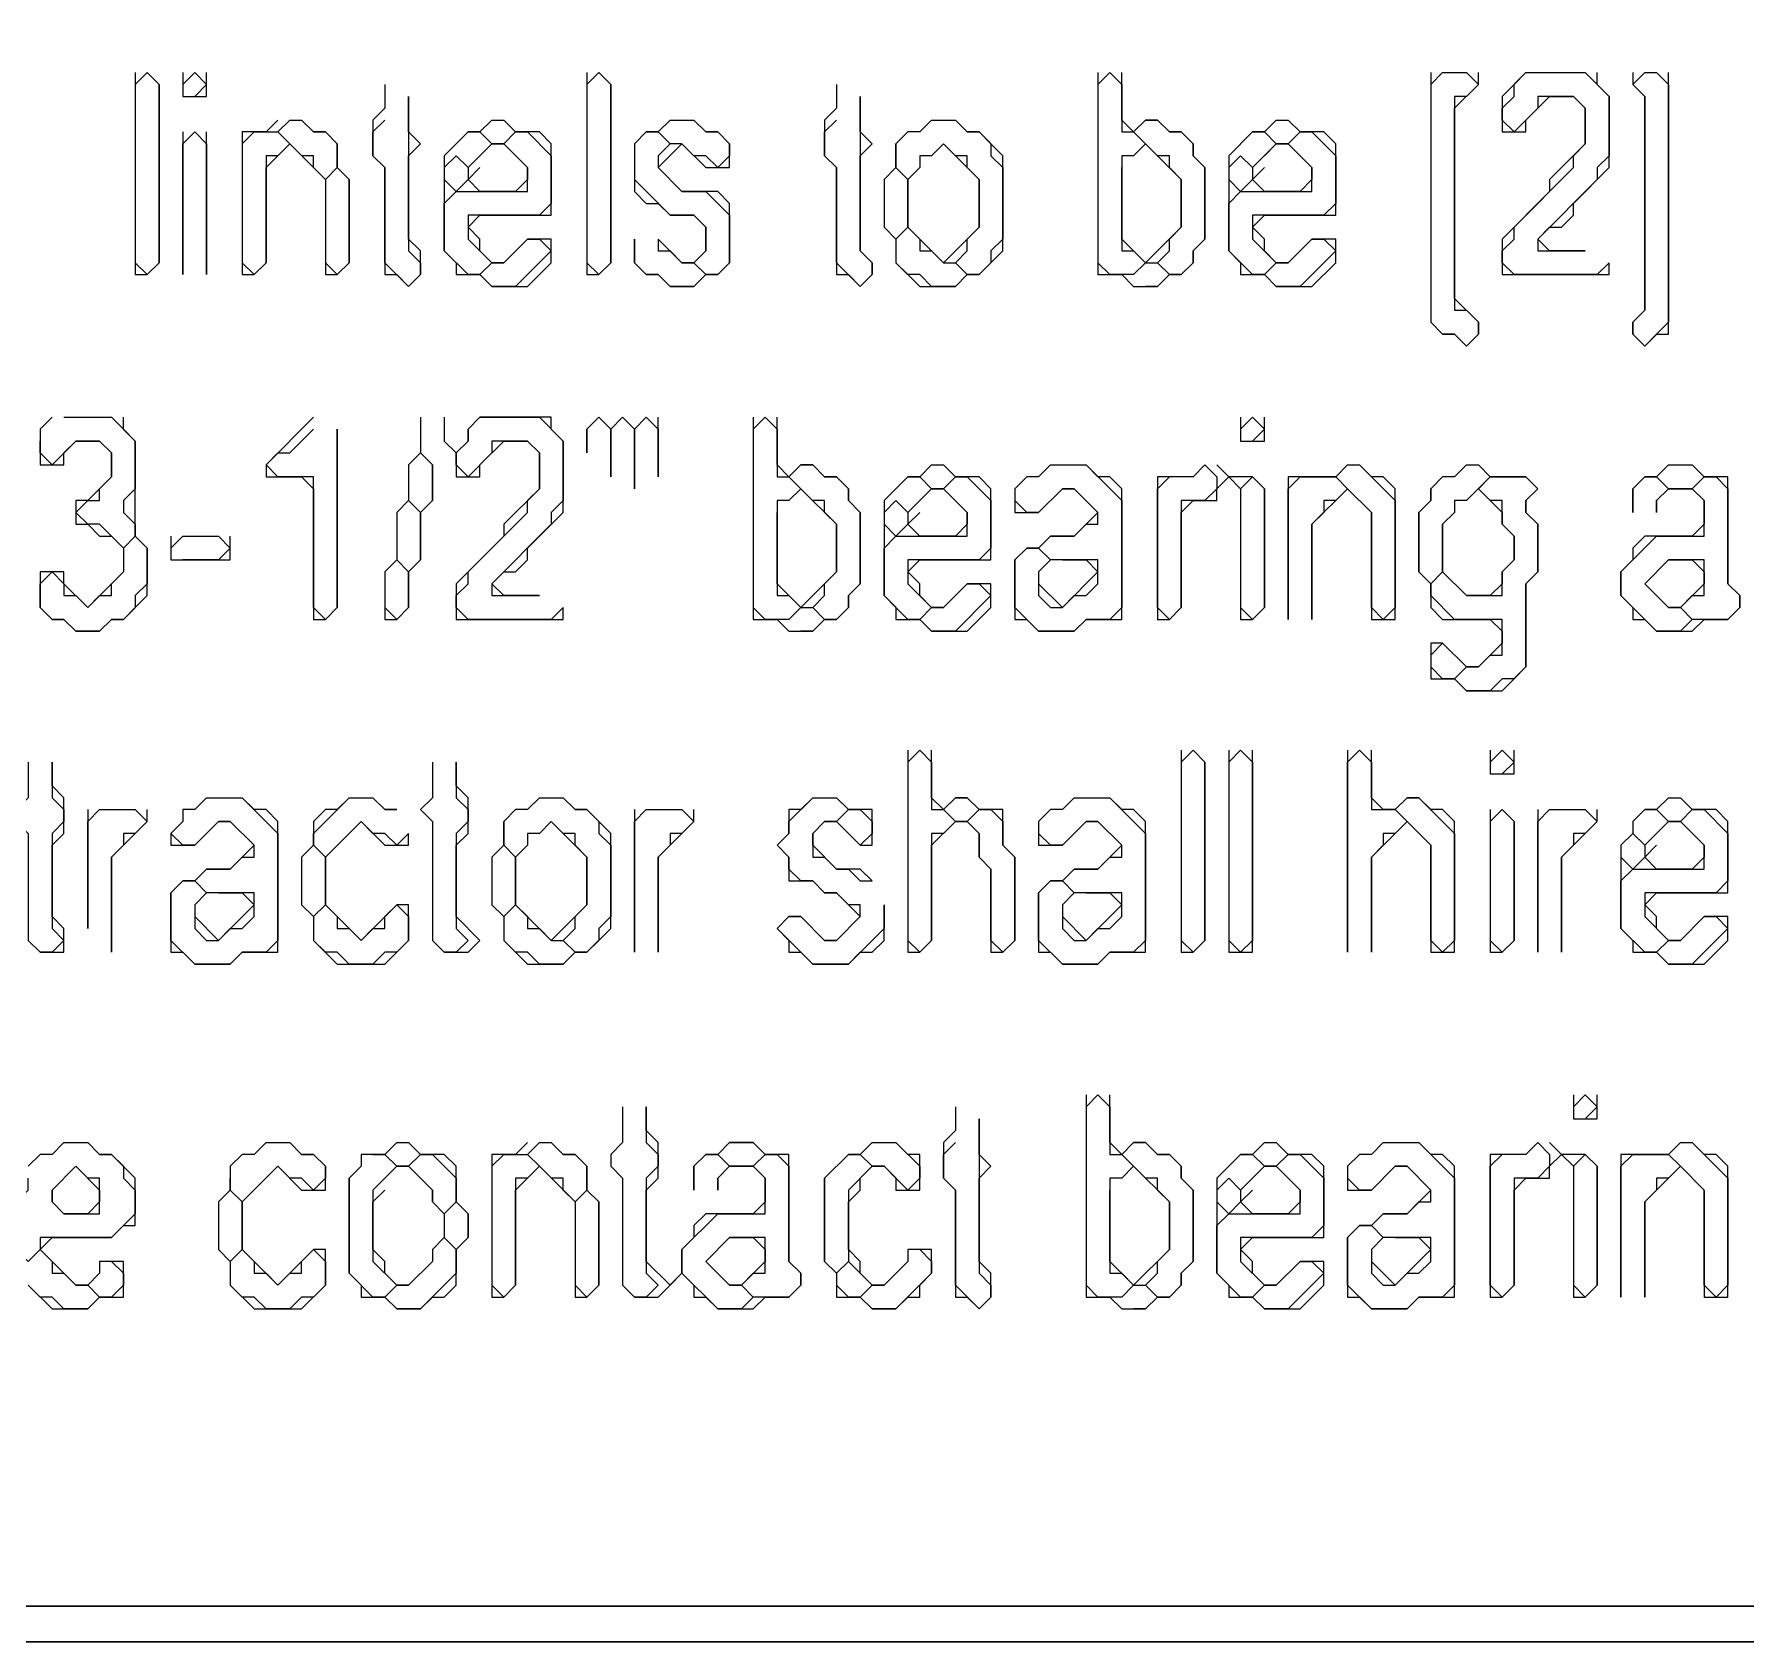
# Model space of a CAD drawing. Header units: metres. Extents: x 29 to 985, y 15 to 633.
# Drawn here: x 55.39 to 83.63, y 14.51 to 41.02 of the extents above; entities that cross this region are included whole.
import ezdxf

# ---------------------------------------------------------------- set-up
doc = ezdxf.new("R2010")
doc.units = ezdxf.units.M
for name, color, linetype in [('EXTERIOR_WALL_HIGHLIGHT', 2, 'CONTINUOUS'), ('INTERIOR_WALL_HIGHLIGHT', 4, 'CONTINUOUS'), ('ORIGINAL_DRAWING', 8, 'CONTINUOUS')]:
    doc.layers.add(name, color=color, linetype=linetype)

msp = doc.modelspace()

# ---------------------------------------------------------------- linework, layer by layer
at = {"layer": 'EXTERIOR_WALL_HIGHLIGHT'}
msp.add_lwpolyline([(29.216, 632.745), (29.02, 632.549), (29.02, 14.706), (29.216, 14.51), (985.294, 14.51), (985.49, 14.706), (985.49, 632.549), (985.294, 632.745)], close=True, dxfattribs=at)
at = {"layer": 'INTERIOR_WALL_HIGHLIGHT'}
for points in [[(29.412, 632.745), (985.098, 632.745), (985.49, 632.353), (985.49, 14.902), (985.098, 14.51), (29.412, 14.51), (29.02, 14.902), (29.02, 632.353)], [(29.608, 117.451), (29.608, 15.098), (240.588, 15.098), (240.784, 15.294), (240.784, 117.451)], [(29.608, 117.255), (29.804, 117.451), (240.588, 117.451), (240.784, 117.255), (240.784, 15.49), (240.392, 15.098), (29.804, 15.098), (29.608, 15.294)]]:
    msp.add_lwpolyline(points, close=True, dxfattribs=at)
at = {"layer": 'ORIGINAL_DRAWING'}
for points in [[(57.059, 40.196), (57.255, 40.392), (57.451, 40.196), (57.451, 37.255), (57.255, 37.059), (57.059, 37.255)], [(57.059, 40.392), (57.059, 37.059), (57.255, 37.059), (57.451, 37.255), (57.451, 40.196), (57.255, 40.392)], [(57.843, 40.196), (58.039, 40.392), (58.235, 40.196), (58.039, 40)], [(57.843, 40.392), (57.843, 40), (58.235, 40), (58.235, 40.392)], [(64.51, 40.196), (64.706, 40.392), (64.902, 40.196), (64.902, 37.255), (64.706, 37.059), (64.51, 37.255)], [(64.51, 40.392), (64.51, 37.059), (64.706, 37.059), (64.902, 37.255), (64.902, 40.196), (64.706, 40.392)], [(72.941, 40.196), (73.137, 40.392), (73.333, 40.196), (73.333, 39.412), (73.529, 39.412), (73.725, 39.216), (73.529, 39.02), (73.333, 39.02), (73.333, 37.451), (73.529, 37.451), (73.725, 37.255), (73.529, 37.059), (73.137, 37.059), (72.941, 37.255)], [(72.941, 40.392), (72.941, 37.059), (73.333, 37.059), (73.529, 36.863), (73.922, 36.863), (74.118, 37.059), (74.314, 37.059), (74.51, 37.255), (74.51, 37.451), (74.706, 37.647), (74.706, 38.824), (74.51, 39.02), (74.51, 39.216), (74.314, 39.412), (74.118, 39.412), (73.922, 39.608), (73.725, 39.608), (73.529, 39.412), (73.333, 39.608), (73.333, 40.392)], [(78.431, 40.196), (78.627, 40.392), (79.02, 40.392), (79.216, 40.196), (79.02, 40), (78.824, 40), (78.824, 36.471), (79.02, 36.471), (79.216, 36.275), (79.216, 36.078), (79.02, 35.882), (78.824, 36.078), (78.627, 36.078), (78.431, 36.275)], [(78.431, 40.392), (78.431, 36.275), (78.627, 36.078), (78.824, 36.078), (79.02, 35.882), (79.216, 36.078), (79.216, 36.275), (78.824, 36.667), (78.824, 39.804), (79.216, 40.196), (79.216, 40.392)], [(80, 40.392), (79.608, 40), (79.608, 39.412), (80, 39.412), (80, 39.608), (80.392, 40), (80.784, 40), (80.98, 39.804), (80.98, 39.216), (80.392, 38.627), (80.392, 38.431), (79.608, 37.647), (79.608, 37.059), (81.373, 37.059), (81.373, 37.255), (81.176, 37.059), (79.804, 37.059), (79.608, 37.255), (79.608, 37.451), (79.804, 37.647), (79.804, 37.843), (80.784, 38.824), (80.784, 39.02), (80.98, 39.216), (80.98, 39.804), (80.784, 40), (80.196, 40), (80.196, 39.804), (79.804, 39.412), (79.608, 39.608), (79.608, 39.804), (79.804, 40), (79.804, 40.196), (80, 40.392), (80.98, 40.392), (81.373, 40), (81.373, 39.02), (81.176, 38.824), (81.176, 38.627), (80.196, 37.647), (80.196, 37.451), (80.98, 37.451), (80.392, 37.451), (80.196, 37.647), (80.392, 37.843), (80.588, 37.843), (80.784, 38.039), (80.784, 38.235), (81.373, 38.824), (81.373, 40), (81.176, 40.196), (81.176, 40.392)], [(81.765, 40.196), (81.961, 40.392), (82.157, 40.392), (82.353, 40.196), (82.353, 36.275), (81.961, 35.882), (81.765, 36.078), (81.765, 36.275), (81.961, 36.471), (81.961, 40)], [(81.765, 40.392), (81.765, 40.196), (81.961, 40), (81.961, 36.471), (81.765, 36.275), (81.765, 36.078), (81.961, 35.882), (82.157, 36.078), (82.353, 36.078), (82.353, 40.392)], [(61.176, 40.196), (61.176, 39.804), (60.98, 39.608), (60.98, 39.02), (61.176, 38.824), (61.176, 37.059), (61.373, 37.059), (61.569, 36.863), (61.765, 37.059), (61.765, 37.451), (61.569, 37.647), (61.569, 39.02), (61.765, 39.216), (61.569, 39.412), (61.569, 40), (61.569, 37.451), (61.765, 37.255), (61.765, 37.059), (61.569, 36.863), (61.176, 37.255), (61.176, 38.824), (60.98, 39.02), (60.98, 39.412), (61.176, 39.608)], [(68.627, 40.196), (68.627, 39.804), (68.431, 39.608), (68.431, 39.02), (68.627, 38.824), (68.627, 37.059), (68.824, 37.059), (69.02, 36.863), (69.216, 37.059), (69.216, 37.255), (69.02, 37.451), (69.02, 39.02), (69.216, 39.216), (69.02, 39.412), (69.02, 40), (69.02, 37.451), (69.216, 37.255), (69.216, 37.059), (69.02, 36.863), (68.627, 37.255), (68.627, 38.824), (68.431, 39.02), (68.431, 39.412), (68.627, 39.608)], [(59.412, 39.608), (59.216, 39.412), (58.824, 39.412), (58.824, 37.059), (59.02, 37.059), (59.216, 37.255), (59.216, 38.824), (59.608, 39.216), (60.196, 38.627), (60.196, 37.059), (60.392, 37.059), (60.588, 37.255), (60.588, 38.627), (60.392, 38.824), (60.392, 39.216), (60.196, 39.412), (60, 39.412), (59.804, 39.608)], [(59.412, 39.412), (59.608, 39.608), (59.804, 39.608), (60, 39.412), (60.196, 39.412), (60.392, 39.216), (60.392, 38.824), (60.196, 38.627), (60, 38.824), (60, 39.02), (59.804, 39.02)], [(62.941, 39.608), (62.745, 39.412), (62.549, 39.412), (62.157, 39.02), (62.157, 37.451), (62.353, 37.255), (62.353, 37.059), (62.745, 37.059), (62.941, 36.863), (63.529, 36.863), (63.922, 37.255), (63.922, 37.647), (63.529, 37.647), (63.137, 37.255), (62.941, 37.255), (62.745, 37.451), (62.745, 37.647), (62.549, 37.843), (62.745, 38.039), (63.922, 38.039), (63.922, 39.216), (63.725, 39.412), (63.333, 39.412), (63.137, 39.608)], [(62.745, 39.412), (62.941, 39.608), (63.137, 39.608), (63.333, 39.412), (63.137, 39.216), (62.941, 39.216)], [(65.882, 39.608), (65.686, 39.412), (65.49, 39.412), (65.294, 39.216), (65.294, 38.431), (65.49, 38.235), (65.686, 38.235), (65.882, 38.039), (66.275, 38.039), (66.471, 37.843), (66.471, 37.451), (66.275, 37.255), (66.078, 37.255), (65.686, 37.647), (65.686, 37.451), (65.882, 37.451), (66.078, 37.255), (66.275, 37.255), (66.471, 37.059), (66.275, 36.863), (65.882, 36.863), (65.686, 37.059), (65.49, 37.059), (65.294, 37.255), (65.294, 37.647), (65.294, 37.255), (65.49, 37.059), (65.686, 37.059), (65.882, 36.863), (66.275, 36.863), (66.471, 37.059), (66.667, 37.059), (66.863, 37.255), (66.863, 38.235), (66.667, 38.431), (66.078, 38.431), (65.686, 38.824), (66.078, 39.216), (66.471, 38.824), (66.863, 38.824), (66.863, 39.216), (66.667, 39.412), (66.471, 39.412), (66.275, 39.608)], [(65.686, 39.412), (65.882, 39.608), (66.275, 39.608), (66.471, 39.412), (66.667, 39.412), (66.863, 39.216), (66.863, 39.02), (66.667, 38.824), (66.471, 39.02), (66.275, 39.02), (66.078, 39.216), (65.882, 39.216)], [(70.196, 39.608), (70, 39.412), (69.804, 39.412), (69.608, 39.216), (69.608, 38.824), (69.412, 38.627), (69.412, 37.843), (69.608, 37.647), (69.608, 37.255), (70, 36.863), (70.588, 36.863), (70.784, 37.059), (70.98, 37.059), (71.373, 37.451), (71.373, 39.02), (70.98, 39.412), (70.784, 39.412), (70.588, 39.608)], [(70, 39.412), (70.196, 39.608), (70.588, 39.608), (70.784, 39.412), (70.98, 39.412), (71.176, 39.216), (71.176, 39.02), (71.373, 38.824), (71.373, 37.647), (71.176, 37.451), (71.176, 37.255), (70.98, 37.059), (70.784, 37.059), (70.588, 37.255), (70.784, 37.451), (70.784, 37.647), (70.98, 37.843), (70.98, 38.627), (70.784, 38.824), (70.784, 39.02), (70.588, 39.02), (70.392, 39.216), (70.196, 39.02), (70, 39.02), (70, 38.824), (69.804, 38.627), (69.608, 38.824), (69.608, 39.216), (69.804, 39.412)], [(73.529, 39.412), (73.725, 39.608), (73.922, 39.608), (74.118, 39.412), (74.314, 39.412), (74.51, 39.216), (74.51, 39.02), (74.706, 38.824), (74.706, 37.647), (74.51, 37.451), (74.51, 37.255), (74.314, 37.059), (74.118, 37.059), (73.922, 37.255), (74.118, 37.451), (74.118, 37.647), (74.314, 37.843), (74.314, 38.627), (74.118, 38.824), (74.118, 39.02), (73.922, 39.02)], [(75.882, 39.608), (75.686, 39.412), (75.49, 39.412), (75.098, 39.02), (75.098, 37.451), (75.294, 37.255), (75.294, 37.059), (75.686, 37.059), (75.882, 36.863), (76.471, 36.863), (76.863, 37.255), (76.863, 37.647), (76.471, 37.647), (76.078, 37.255), (75.882, 37.255), (75.686, 37.451), (75.686, 37.647), (75.49, 37.843), (75.686, 38.039), (76.863, 38.039), (76.863, 39.216), (76.667, 39.412), (76.275, 39.412), (76.078, 39.608)], [(75.686, 39.412), (75.882, 39.608), (76.078, 39.608), (76.275, 39.412), (76.078, 39.216), (75.882, 39.216)], [(57.843, 39.412), (57.843, 37.059), (57.843, 39.216), (58.039, 39.412), (58.235, 39.216), (58.235, 37.059), (58.235, 39.412)], [(58.824, 39.216), (59.02, 39.412), (59.412, 39.412), (59.608, 39.216), (59.412, 39.02), (59.216, 39.02), (59.216, 37.255), (59.02, 37.059), (58.824, 37.255)], [(63.137, 39.216), (63.333, 39.412), (63.529, 39.412), (63.922, 39.02), (63.922, 38.235), (63.725, 38.039), (62.549, 38.039), (62.549, 37.647), (62.941, 37.255), (62.745, 37.059), (62.549, 37.059), (62.157, 37.451), (62.157, 38.235), (62.353, 38.431), (63.529, 38.431), (63.529, 38.824)], [(62.353, 39.216), (62.549, 39.412), (62.745, 39.412), (62.941, 39.216), (62.549, 38.824), (62.353, 39.02)], [(65.294, 39.216), (65.49, 39.412), (65.686, 39.412), (65.882, 39.216), (65.686, 39.02), (65.686, 38.824), (66.078, 38.431), (66.471, 38.431), (66.863, 38.039), (66.863, 37.255), (66.667, 37.059), (66.471, 37.059), (66.275, 37.255), (66.471, 37.451), (66.471, 37.843), (66.275, 38.039), (65.882, 38.039), (65.294, 38.627)], [(76.078, 39.216), (76.275, 39.412), (76.471, 39.412), (76.863, 39.02), (76.863, 38.235), (76.667, 38.039), (75.49, 38.039), (75.49, 37.647), (75.882, 37.255), (75.686, 37.059), (75.49, 37.059), (75.098, 37.451), (75.098, 38.235), (75.294, 38.431), (76.471, 38.431), (76.471, 38.824)], [(75.294, 39.216), (75.49, 39.412), (75.686, 39.412), (75.882, 39.216), (75.49, 38.824), (75.294, 39.02)], [(62.157, 38.824), (62.353, 39.02), (62.549, 38.824), (62.549, 38.627), (62.353, 38.431), (62.157, 38.627)], [(62.745, 39.02), (62.941, 39.216), (63.137, 39.216), (63.529, 38.824), (63.529, 38.627), (63.333, 38.431), (62.745, 38.431), (62.549, 38.627), (62.745, 38.824)], [(70.392, 39.216), (70.98, 38.627), (70.98, 37.843), (70.392, 37.255), (69.804, 37.843), (69.804, 38.627)], [(73.725, 39.216), (74.314, 38.627), (74.314, 37.843), (73.725, 37.255), (73.333, 37.647), (73.333, 38.824)], [(75.098, 38.824), (75.294, 39.02), (75.49, 38.824), (75.49, 38.627), (75.294, 38.431), (75.098, 38.627)], [(75.686, 39.02), (75.882, 39.216), (76.078, 39.216), (76.471, 38.824), (76.471, 38.627), (76.275, 38.431), (75.686, 38.431), (75.49, 38.627), (75.686, 38.824)], [(60.196, 38.627), (60.392, 38.824), (60.588, 38.627), (60.588, 37.255), (60.392, 37.059), (60.196, 37.255)], [(69.412, 38.627), (69.608, 38.824), (69.804, 38.627), (69.804, 37.843), (69.608, 37.647), (69.412, 37.843)], [(69.608, 37.647), (69.804, 37.843), (70, 37.647), (70, 37.451), (70.196, 37.451), (70.392, 37.255), (70.588, 37.255), (70.784, 37.059), (70.588, 36.863), (70.196, 36.863), (70, 37.059), (69.804, 37.059), (69.608, 37.255)], [(63.529, 37.647), (63.725, 37.647), (63.922, 37.451), (63.333, 36.863), (62.941, 36.863), (62.745, 37.059), (62.941, 37.255), (63.137, 37.255)], [(76.471, 37.647), (76.667, 37.647), (76.863, 37.451), (76.275, 36.863), (75.882, 36.863), (75.686, 37.059), (75.882, 37.255), (76.078, 37.255)], [(73.529, 37.059), (73.725, 37.255), (73.922, 37.255), (74.118, 37.059), (73.922, 36.863), (73.725, 36.863)], [(55.882, 34.706), (56.667, 34.706), (57.059, 34.314), (57.059, 33.529), (56.863, 33.333), (56.863, 33.137), (57.059, 32.941), (57.059, 32.745), (56.863, 32.549), (56.471, 32.941), (56.275, 32.941), (56.078, 33.137), (56.275, 33.333), (56.471, 33.333), (56.471, 33.529), (56.667, 33.725), (56.667, 34.118), (56.471, 34.314), (56.078, 34.314), (55.686, 33.922), (55.49, 34.118), (55.49, 34.314)], [(55.686, 34.706), (55.49, 34.51), (55.49, 33.922), (55.882, 33.922), (55.882, 34.118), (56.078, 34.314), (56.471, 34.314), (56.667, 34.118), (56.667, 33.725), (56.275, 33.333), (56.078, 33.333), (56.078, 32.941), (56.275, 32.941), (56.471, 32.745), (56.667, 32.745), (56.863, 32.549), (56.863, 32.157), (56.275, 31.569), (55.882, 31.961), (55.882, 32.157), (55.49, 32.157), (55.49, 31.569), (55.686, 31.373), (55.882, 31.373), (56.078, 31.176), (56.471, 31.176), (56.667, 31.373), (56.863, 31.373), (57.255, 31.765), (57.255, 32.549), (57.059, 32.745), (57.059, 34.314), (56.863, 34.51), (56.863, 34.706)], [(60, 34.706), (59.216, 33.922), (59.216, 33.725), (59.804, 33.725), (60, 33.529), (60, 31.373), (60.196, 31.373), (60.392, 31.569), (60.392, 34.51), (60.392, 31.569), (60.196, 31.373), (60, 31.569), (60, 33.725), (59.412, 33.725), (59.216, 33.922), (59.412, 34.118), (59.608, 34.118), (60, 34.51)], [(61.765, 34.706), (61.765, 34.118), (61.569, 33.922), (61.569, 33.333), (61.373, 33.137), (61.373, 32.353), (61.176, 32.157), (61.176, 31.373), (61.373, 31.373), (61.569, 31.569), (61.569, 32.157), (61.765, 32.353), (61.765, 33.137), (61.961, 33.333), (61.961, 33.922), (61.765, 34.118)], [(62.157, 34.706), (62.157, 34.314), (62.353, 34.118), (62.353, 33.725), (62.745, 33.725), (62.745, 33.922), (63.137, 34.314), (63.529, 34.314), (63.725, 34.118), (63.725, 33.529), (63.137, 32.941), (63.137, 32.745), (62.353, 31.961), (62.353, 31.373), (64.118, 31.373), (64.118, 31.569), (63.922, 31.373), (62.549, 31.373), (62.353, 31.569), (62.353, 31.765), (62.549, 31.961), (62.549, 32.157), (63.529, 33.137), (63.529, 33.333), (63.725, 33.529), (63.725, 34.118), (63.529, 34.314), (62.941, 34.314), (62.941, 34.118), (62.549, 33.725), (62.353, 33.922), (62.353, 34.118), (62.549, 34.314), (62.549, 34.51), (62.745, 34.706), (63.725, 34.706), (64.118, 34.314), (64.118, 33.333), (63.922, 33.137), (63.922, 32.941), (62.941, 31.961), (62.941, 31.765), (63.725, 31.765), (63.137, 31.765), (62.941, 31.961), (63.137, 32.157), (63.333, 32.157), (63.529, 32.353), (63.529, 32.549), (64.118, 33.137), (64.118, 34.314), (63.922, 34.51), (63.922, 34.706), (62.745, 34.706), (62.549, 34.51), (62.549, 34.314), (62.353, 34.118), (62.157, 34.314)], [(64.706, 34.706), (64.51, 34.51), (64.51, 34.118), (64.51, 34.51), (64.706, 34.706), (64.902, 34.51), (64.902, 33.725), (64.902, 34.51), (65.098, 34.706), (65.294, 34.51), (65.294, 33.529), (65.294, 34.51), (65.49, 34.706), (65.686, 34.51), (65.686, 33.725), (65.686, 34.706)], [(67.255, 34.51), (67.451, 34.706), (67.647, 34.51), (67.647, 33.725), (67.843, 33.725), (68.039, 33.529), (67.843, 33.333), (67.647, 33.333), (67.647, 31.765), (67.843, 31.765), (68.039, 31.569), (67.843, 31.373), (67.451, 31.373), (67.255, 31.569)], [(67.255, 34.706), (67.255, 31.373), (67.647, 31.373), (67.843, 31.176), (68.235, 31.176), (68.431, 31.373), (68.627, 31.373), (68.824, 31.569), (68.824, 31.765), (69.02, 31.961), (69.02, 33.137), (68.824, 33.333), (68.824, 33.529), (68.627, 33.725), (68.431, 33.725), (68.235, 33.922), (68.039, 33.922), (67.843, 33.725), (67.647, 33.922), (67.647, 34.706)], [(75.294, 34.51), (75.49, 34.706), (75.686, 34.51), (75.49, 34.314)], [(75.294, 34.706), (75.294, 34.314), (75.686, 34.314), (75.686, 34.706)], [(61.569, 33.922), (61.765, 34.118), (61.961, 33.922), (61.961, 33.333), (61.765, 33.137), (61.569, 33.333)], [(67.843, 33.725), (68.039, 33.922), (68.235, 33.922), (68.431, 33.725), (68.627, 33.725), (68.824, 33.529), (68.824, 33.333), (69.02, 33.137), (69.02, 31.961), (68.824, 31.765), (68.824, 31.569), (68.627, 31.373), (68.431, 31.373), (68.235, 31.569), (68.431, 31.765), (68.431, 31.961), (68.627, 32.157), (68.627, 32.941), (68.431, 33.137), (68.431, 33.333), (68.235, 33.333)], [(70.196, 33.922), (70, 33.725), (69.804, 33.725), (69.412, 33.333), (69.412, 31.765), (69.608, 31.569), (69.608, 31.373), (70, 31.373), (70.196, 31.176), (70.784, 31.176), (71.176, 31.569), (71.176, 31.961), (70.784, 31.961), (70.392, 31.569), (70.196, 31.569), (70, 31.765), (70, 31.961), (69.804, 32.157), (70, 32.353), (71.176, 32.353), (71.176, 33.529), (70.98, 33.725), (70.588, 33.725), (70.392, 33.922)], [(70, 33.725), (70.196, 33.922), (70.392, 33.922), (70.588, 33.725), (70.392, 33.529), (70.196, 33.529)], [(72.157, 33.922), (72.745, 33.922), (73.333, 33.333), (73.333, 31.569), (73.137, 31.373), (72.745, 31.373), (72.549, 31.176), (71.961, 31.176), (71.569, 31.569), (71.569, 32.353), (71.765, 32.549), (71.961, 32.549), (72.157, 32.353), (71.961, 32.157), (71.961, 31.765), (72.157, 31.569), (72.353, 31.569), (72.549, 31.765), (72.745, 31.765), (72.941, 31.961), (72.941, 32.353), (72.157, 32.353), (71.961, 32.549), (72.157, 32.745), (72.549, 32.745), (72.745, 32.941), (72.941, 32.941), (72.941, 33.137), (72.549, 33.529), (72.353, 33.529), (71.961, 33.137), (71.765, 33.137), (71.569, 33.333)], [(72.157, 33.922), (71.961, 33.725), (71.765, 33.725), (71.569, 33.529), (71.569, 33.137), (71.961, 33.137), (72.353, 33.529), (72.549, 33.529), (72.941, 33.137), (72.549, 32.745), (72.157, 32.745), (71.961, 32.549), (71.765, 32.549), (71.569, 32.353), (71.569, 31.373), (71.765, 31.373), (71.961, 31.176), (72.549, 31.176), (72.745, 31.373), (73.333, 31.373), (73.333, 33.529), (73.137, 33.725), (72.941, 33.725), (72.745, 33.922)], [(74.51, 33.725), (74.706, 33.922), (74.902, 33.725), (74.902, 33.529), (74.706, 33.333), (74.314, 33.333), (74.314, 31.569), (74.118, 31.373), (73.922, 31.569), (73.922, 33.529), (74.118, 33.725)], [(74.706, 33.922), (74.51, 33.725), (73.922, 33.725), (73.922, 31.373), (74.118, 31.373), (74.314, 31.569), (74.314, 33.137), (74.51, 33.333), (74.902, 33.333), (74.902, 33.529), (75.098, 33.725), (75.294, 33.529), (75.294, 31.373), (75.49, 31.373), (75.686, 31.569), (75.686, 33.529), (75.49, 33.725), (75.098, 33.725), (74.902, 33.922)], [(77.059, 33.922), (76.863, 33.725), (76.078, 33.725), (76.078, 31.373), (76.078, 33.529), (76.275, 33.725), (76.863, 33.725), (77.059, 33.529), (76.863, 33.333), (76.667, 33.333), (76.667, 33.137), (76.471, 32.941), (76.471, 31.373), (76.471, 32.941), (77.059, 33.529), (77.451, 33.137), (77.451, 31.373), (77.843, 31.373), (77.843, 33.529), (77.647, 33.725), (77.451, 33.725), (77.255, 33.922)], [(76.863, 33.725), (77.059, 33.922), (77.255, 33.922), (77.843, 33.333), (77.843, 31.569), (77.647, 31.373), (77.451, 31.569), (77.451, 33.137)], [(78.824, 33.725), (79.02, 33.922), (79.216, 33.922), (79.412, 33.725), (79.02, 33.333), (78.824, 33.333), (78.824, 33.137), (78.627, 32.941), (78.627, 32.157), (78.431, 31.961), (78.235, 32.157), (78.235, 33.137), (78.431, 33.333), (78.431, 33.529), (78.627, 33.725)], [(79.02, 33.922), (78.824, 33.725), (78.627, 33.725), (78.431, 33.529), (78.431, 33.333), (78.235, 33.137), (78.235, 32.157), (78.431, 31.961), (78.431, 31.569), (78.627, 31.373), (79.412, 31.373), (79.608, 31.176), (79.608, 30.98), (79.216, 30.588), (79.02, 30.588), (78.627, 30.98), (78.431, 30.98), (78.431, 30.392), (78.824, 30.392), (79.02, 30.196), (79.608, 30.196), (80, 30.588), (80, 31.961), (80.196, 32.157), (80.196, 32.941), (80, 33.137), (80, 33.333), (80.196, 33.529), (80, 33.725), (79.412, 33.725), (79.216, 33.922)], [(82.353, 33.922), (82.157, 33.725), (81.961, 33.725), (81.765, 33.529), (81.765, 33.137), (81.765, 33.529), (81.961, 33.725), (82.157, 33.725), (82.353, 33.529), (82.157, 33.333), (82.157, 33.137), (82.157, 33.333), (82.353, 33.529), (82.745, 33.529), (82.941, 33.333), (82.941, 32.941), (82.745, 32.745), (81.961, 32.745), (81.765, 32.549), (81.765, 32.353), (81.569, 32.157), (81.569, 31.765), (81.765, 31.569), (81.765, 31.373), (81.961, 31.373), (82.157, 31.176), (82.745, 31.176), (82.941, 31.373), (83.333, 31.373), (83.529, 31.569), (83.529, 31.765), (83.333, 31.961), (83.333, 33.725), (82.941, 33.725), (82.745, 33.922)], [(82.157, 33.725), (82.353, 33.922), (82.745, 33.922), (82.941, 33.725), (82.745, 33.529), (82.353, 33.529)], [(70.392, 33.529), (70.588, 33.725), (70.784, 33.725), (71.176, 33.333), (71.176, 32.549), (70.98, 32.353), (69.804, 32.353), (69.804, 31.961), (70.196, 31.569), (70, 31.373), (69.804, 31.373), (69.412, 31.765), (69.412, 32.549), (69.608, 32.745), (70.784, 32.745), (70.784, 33.137)], [(69.608, 33.529), (69.804, 33.725), (70, 33.725), (70.196, 33.529), (69.804, 33.137), (69.608, 33.333)], [(75.294, 33.529), (75.49, 33.725), (75.686, 33.529), (75.686, 31.569), (75.49, 31.373), (75.294, 31.569)], [(79.216, 33.529), (79.412, 33.725), (80, 33.725), (80.196, 33.529), (80, 33.333), (80, 33.137), (80.196, 32.941), (80.196, 32.157), (80, 31.961), (80, 30.588), (79.804, 30.392), (79.608, 30.392), (79.412, 30.196), (79.02, 30.196), (78.824, 30.392), (79.02, 30.588), (79.216, 30.588), (79.412, 30.784), (79.608, 30.784), (79.608, 31.373), (78.824, 31.373), (78.431, 31.765), (78.431, 31.961), (78.627, 32.157), (79.02, 31.765), (79.608, 31.765), (79.608, 32.157), (79.804, 32.353), (79.804, 32.745), (79.608, 32.941), (79.608, 33.333), (79.412, 33.333)], [(82.745, 33.529), (82.941, 33.725), (83.137, 33.725), (83.333, 33.529), (83.333, 31.961), (83.529, 31.765), (83.529, 31.569), (83.333, 31.373), (82.745, 31.373), (82.549, 31.569), (82.745, 31.765), (82.941, 31.765), (82.941, 32.353), (82.353, 32.353), (81.961, 31.961), (82.353, 31.569), (82.549, 31.569), (82.745, 31.373), (82.549, 31.176), (82.157, 31.176), (81.569, 31.765), (81.569, 32.157), (82.157, 32.745), (82.941, 32.745), (82.941, 33.333)], [(61.373, 33.137), (61.569, 33.333), (61.765, 33.137), (61.765, 32.353), (61.569, 32.157), (61.373, 32.353)], [(68.039, 33.529), (68.627, 32.941), (68.627, 32.157), (68.039, 31.569), (67.647, 31.961), (67.647, 33.137)], [(69.412, 33.137), (69.608, 33.333), (69.804, 33.137), (69.804, 32.941), (69.608, 32.745), (69.412, 32.941)], [(70, 33.333), (70.196, 33.529), (70.392, 33.529), (70.784, 33.137), (70.784, 32.941), (70.588, 32.745), (70, 32.745), (69.804, 32.941), (70, 33.137)], [(79.216, 33.529), (79.608, 33.137), (79.608, 32.941), (79.804, 32.745), (79.804, 32.353), (79.608, 32.157), (79.608, 31.961), (79.412, 31.765), (79.02, 31.765), (78.627, 32.157), (78.627, 32.941)], [(56.863, 32.549), (57.059, 32.745), (57.255, 32.549), (57.255, 31.961), (57.059, 31.765), (57.059, 31.569), (56.863, 31.373), (56.667, 31.373), (56.471, 31.176), (56.078, 31.176), (55.882, 31.373), (55.686, 31.373), (55.49, 31.569), (55.49, 31.961), (55.686, 32.157), (55.882, 31.961), (55.882, 31.765), (56.078, 31.765), (56.275, 31.569), (56.471, 31.765), (56.667, 31.765), (56.667, 31.961), (56.863, 32.157)], [(57.647, 32.549), (57.843, 32.745), (58.431, 32.745), (58.627, 32.549), (58.431, 32.353), (57.843, 32.353)], [(57.647, 32.745), (57.647, 32.353), (58.627, 32.353), (58.627, 32.745)], [(61.176, 32.157), (61.373, 32.353), (61.569, 32.157), (61.569, 31.569), (61.373, 31.373), (61.176, 31.569)], [(72.353, 32.353), (72.745, 32.353), (72.941, 32.157), (72.353, 31.569), (71.961, 31.961)], [(82.353, 32.353), (82.745, 32.353), (82.941, 32.157), (82.941, 31.961), (82.549, 31.569), (82.353, 31.569), (81.961, 31.961)], [(70.784, 31.961), (70.98, 31.961), (71.176, 31.765), (70.588, 31.176), (70.196, 31.176), (70, 31.373), (70.196, 31.569), (70.392, 31.569)], [(67.843, 31.373), (68.039, 31.569), (68.235, 31.569), (68.431, 31.373), (68.235, 31.176), (68.039, 31.176)], [(78.431, 30.784), (78.627, 30.98), (79.02, 30.588), (78.824, 30.392), (78.627, 30.392), (78.431, 30.588)], [(69.804, 29.02), (70, 29.216), (70.196, 29.02), (70.196, 28.235), (70.392, 28.235), (70.588, 28.039), (70.392, 27.843), (70.196, 27.843), (70.196, 26.078), (70, 25.882), (69.804, 26.078)], [(69.804, 29.216), (69.804, 25.882), (70, 25.882), (70.196, 26.078), (70.196, 27.647), (70.588, 28.039), (70.784, 28.039), (70.98, 27.843), (70.98, 27.451), (71.176, 27.255), (71.176, 25.882), (71.373, 25.882), (71.569, 26.078), (71.569, 27.451), (71.373, 27.647), (71.373, 28.235), (70.98, 28.235), (70.784, 28.431), (70.588, 28.431), (70.392, 28.235), (70.196, 28.431), (70.196, 29.216)], [(74.314, 29.02), (74.51, 29.216), (74.706, 29.02), (74.706, 26.078), (74.51, 25.882), (74.314, 26.078)], [(74.314, 29.216), (74.314, 25.882), (74.51, 25.882), (74.706, 26.078), (74.706, 29.02), (74.51, 29.216)], [(75.098, 29.02), (75.294, 29.216), (75.49, 29.02), (75.49, 26.078), (75.294, 25.882), (75.098, 26.078)], [(75.098, 29.216), (75.098, 25.882), (75.49, 25.882), (75.49, 29.216)], [(77.059, 29.216), (77.059, 25.882), (77.059, 29.02), (77.255, 29.216), (77.451, 29.02), (77.451, 28.235), (77.843, 28.235), (78.039, 28.039), (77.843, 27.843), (77.647, 27.843), (77.647, 27.647), (77.451, 27.451), (77.451, 25.882), (77.451, 27.451), (78.039, 28.039), (78.431, 27.647), (78.431, 25.882), (78.824, 25.882), (78.824, 28.039), (78.627, 28.235), (78.431, 28.235), (78.235, 28.431), (78.039, 28.431), (77.843, 28.235), (77.647, 28.235), (77.451, 28.431), (77.451, 29.216)], [(79.412, 29.02), (79.608, 29.216), (79.804, 29.02), (79.608, 28.824)], [(79.412, 29.216), (79.412, 28.824), (79.804, 28.824), (79.804, 29.216)], [(55.294, 29.02), (55.294, 28.431), (55.098, 28.235), (55.098, 28.039), (55.294, 27.843), (55.294, 26.078), (55.49, 25.882), (55.882, 25.882), (55.882, 26.275), (55.686, 26.471), (55.686, 27.647), (55.882, 27.843), (55.882, 28.431), (55.686, 28.627), (55.686, 29.02), (55.686, 28.431), (55.882, 28.235), (55.882, 28.039), (55.686, 27.843), (55.686, 26.275), (55.882, 26.078), (55.686, 25.882), (55.49, 25.882), (55.294, 26.078)], [(61.961, 29.02), (61.961, 28.431), (61.765, 28.235), (61.961, 28.039), (61.961, 26.078), (62.157, 25.882), (62.549, 25.882), (62.745, 26.078), (62.353, 26.471), (62.353, 27.647), (62.549, 27.843), (62.549, 28.431), (62.353, 28.627), (62.353, 29.02), (62.353, 28.431), (62.549, 28.235), (62.549, 28.039), (62.353, 27.843), (62.353, 26.275), (62.549, 26.078), (62.353, 25.882), (62.157, 25.882), (61.961, 26.078)], [(56.275, 28.235), (56.275, 26.275), (56.275, 28.039), (56.471, 28.235), (57.059, 28.235), (57.255, 28.039), (57.059, 27.843), (56.863, 27.843), (56.863, 27.647), (56.667, 27.451), (56.667, 25.882), (56.667, 27.451), (57.255, 28.039), (57.255, 28.235)], [(58.235, 28.431), (58.824, 28.431), (59.412, 27.843), (59.412, 26.078), (59.216, 25.882), (58.824, 25.882), (58.627, 25.686), (58.039, 25.686), (57.647, 26.078), (57.647, 26.863), (57.843, 27.059), (58.039, 27.059), (58.235, 26.863), (58.039, 26.667), (58.039, 26.275), (58.235, 26.078), (58.431, 26.078), (58.627, 26.275), (58.824, 26.275), (59.02, 26.471), (59.02, 26.863), (58.235, 26.863), (58.039, 27.059), (58.235, 27.255), (58.627, 27.255), (58.824, 27.451), (59.02, 27.451), (59.02, 27.647), (58.627, 28.039), (58.431, 28.039), (58.039, 27.647), (57.843, 27.647), (57.647, 27.843)], [(58.235, 28.431), (58.039, 28.235), (57.843, 28.235), (57.843, 28.039), (57.647, 27.843), (57.647, 27.647), (58.039, 27.647), (58.431, 28.039), (58.627, 28.039), (59.02, 27.647), (58.627, 27.255), (58.235, 27.255), (58.039, 27.059), (57.843, 27.059), (57.647, 26.863), (57.647, 25.882), (57.843, 25.882), (58.039, 25.686), (58.627, 25.686), (58.824, 25.882), (59.412, 25.882), (59.412, 28.039), (59.216, 28.235), (59.02, 28.235), (58.824, 28.431)], [(60.588, 28.431), (60.392, 28.235), (60.196, 28.235), (60, 28.039), (60, 27.647), (59.804, 27.451), (59.804, 26.667), (60, 26.471), (60, 26.078), (60.392, 25.686), (61.176, 25.686), (61.569, 26.078), (61.569, 26.667), (61.373, 26.667), (60.784, 26.078), (60.196, 26.667), (60.196, 27.451), (60.784, 28.039), (61.176, 27.647), (61.569, 27.647), (61.569, 27.843), (61.373, 27.647), (61.176, 27.843), (60.98, 27.843), (60.784, 28.039), (60.196, 27.451), (60, 27.647), (60, 27.843), (60.588, 28.431), (60.98, 28.431), (61.176, 28.235), (61.373, 28.235), (61.176, 28.235), (60.98, 28.431)], [(63.725, 28.431), (63.529, 28.235), (63.333, 28.235), (63.137, 28.039), (63.137, 27.647), (62.941, 27.451), (62.941, 26.667), (63.137, 26.471), (63.137, 26.078), (63.529, 25.686), (64.118, 25.686), (64.314, 25.882), (64.51, 25.882), (64.902, 26.275), (64.902, 27.843), (64.51, 28.235), (64.314, 28.235), (64.118, 28.431)], [(63.529, 28.235), (63.725, 28.431), (64.118, 28.431), (64.314, 28.235), (64.51, 28.235), (64.706, 28.039), (64.706, 27.843), (64.902, 27.647), (64.902, 26.471), (64.706, 26.275), (64.706, 26.078), (64.51, 25.882), (64.314, 25.882), (64.118, 26.078), (64.314, 26.275), (64.314, 26.471), (64.51, 26.667), (64.51, 27.451), (64.314, 27.647), (64.314, 27.843), (64.118, 27.843), (63.922, 28.039), (63.725, 27.843), (63.529, 27.843), (63.529, 27.647), (63.333, 27.451), (63.137, 27.647), (63.137, 28.039), (63.333, 28.235)], [(65.294, 28.235), (65.294, 25.882), (65.294, 28.039), (65.49, 28.235), (66.078, 28.235), (66.275, 28.039), (66.078, 27.843), (65.882, 27.843), (65.882, 27.647), (65.686, 27.451), (65.686, 25.882), (65.686, 27.451), (66.275, 28.039), (66.275, 28.235)], [(68.235, 28.431), (68.039, 28.235), (67.843, 28.235), (67.843, 27.843), (67.647, 27.647), (67.843, 27.451), (67.843, 27.059), (68.235, 27.059), (68.431, 26.863), (68.627, 26.863), (69.02, 26.471), (68.627, 26.078), (68.431, 26.078), (68.039, 26.471), (67.843, 26.471), (67.647, 26.275), (67.843, 26.078), (67.843, 25.882), (68.039, 25.882), (68.235, 25.686), (68.824, 25.686), (69.02, 25.882), (69.216, 25.882), (69.412, 26.078), (69.412, 26.667), (69.412, 26.275), (68.824, 25.686), (68.235, 25.686), (67.647, 26.275), (67.843, 26.471), (68.039, 26.471), (68.431, 26.078), (68.627, 26.078), (69.02, 26.471), (69.02, 26.667), (68.824, 26.667), (68.627, 26.863), (68.431, 26.863), (68.235, 27.059), (68.039, 27.059), (67.843, 27.255), (67.843, 27.451), (67.647, 27.647), (67.843, 27.843), (67.843, 28.039), (68.235, 28.431), (68.627, 28.431), (68.824, 28.235), (68.627, 28.039), (68.431, 28.039), (68.235, 27.843), (68.235, 27.451), (68.431, 27.451), (68.627, 27.255), (68.824, 27.255), (69.02, 27.059), (69.216, 27.059), (69.02, 27.255), (68.627, 27.255), (68.235, 27.647), (68.235, 27.843), (68.431, 28.039), (68.627, 28.039), (69.02, 27.647), (69.216, 27.647), (69.216, 28.235), (68.824, 28.235), (68.627, 28.431)], [(68.627, 28.039), (68.824, 28.235), (69.02, 28.235), (69.216, 28.039), (69.216, 27.843), (69.02, 27.647)], [(70.392, 28.235), (70.588, 28.431), (70.784, 28.431), (70.98, 28.235), (70.784, 28.039), (70.588, 28.039)], [(70.784, 28.039), (70.98, 28.235), (71.176, 28.235), (71.373, 28.039), (71.373, 27.647), (71.569, 27.451), (71.569, 26.078), (71.373, 25.882), (71.176, 26.078), (71.176, 27.255), (70.98, 27.451), (70.98, 27.843)], [(72.549, 28.431), (73.137, 28.431), (73.725, 27.843), (73.725, 26.078), (73.529, 25.882), (73.137, 25.882), (72.941, 25.686), (72.353, 25.686), (71.961, 26.078), (71.961, 26.863), (72.157, 27.059), (72.353, 27.059), (72.549, 26.863), (72.353, 26.667), (72.353, 26.275), (72.549, 26.078), (72.745, 26.078), (72.941, 26.275), (73.137, 26.275), (73.333, 26.471), (73.333, 26.863), (72.549, 26.863), (72.353, 27.059), (72.549, 27.255), (72.941, 27.255), (73.137, 27.451), (73.333, 27.451), (73.333, 27.647), (72.941, 28.039), (72.745, 28.039), (72.353, 27.647), (72.157, 27.647), (71.961, 27.843)], [(72.549, 28.431), (72.353, 28.235), (72.157, 28.235), (71.961, 28.039), (71.961, 27.647), (72.353, 27.647), (72.745, 28.039), (72.941, 28.039), (73.333, 27.647), (72.941, 27.255), (72.549, 27.255), (72.353, 27.059), (72.157, 27.059), (71.961, 26.863), (71.961, 25.882), (72.157, 25.882), (72.353, 25.686), (72.941, 25.686), (73.137, 25.882), (73.725, 25.882), (73.725, 28.039), (73.529, 28.235), (73.333, 28.235), (73.137, 28.431)], [(77.843, 28.235), (78.039, 28.431), (78.235, 28.431), (78.824, 27.843), (78.824, 26.078), (78.627, 25.882), (78.431, 26.078), (78.431, 27.647)], [(79.412, 28.039), (79.608, 28.235), (79.804, 28.039), (79.804, 26.078), (79.608, 25.882), (79.412, 26.078)], [(79.412, 28.235), (79.412, 25.882), (79.608, 25.882), (79.804, 26.078), (79.804, 28.039), (79.608, 28.235)], [(80.196, 28.235), (80.196, 25.882), (80.196, 28.039), (80.392, 28.235), (80.98, 28.235), (81.176, 28.039), (80.98, 27.843), (80.784, 27.843), (80.784, 27.647), (80.588, 27.451), (80.588, 25.882), (80.588, 27.451), (81.176, 28.039), (81.176, 28.235)], [(82.353, 28.431), (82.157, 28.235), (81.961, 28.235), (81.765, 28.039), (81.765, 27.843), (81.569, 27.647), (81.569, 26.275), (81.765, 26.078), (81.765, 25.882), (82.157, 25.882), (82.353, 25.686), (82.941, 25.686), (83.333, 26.078), (83.333, 26.471), (82.941, 26.471), (82.549, 26.078), (82.353, 26.078), (82.157, 26.275), (82.157, 26.471), (81.961, 26.667), (82.157, 26.863), (83.333, 26.863), (83.333, 28.039), (83.137, 28.235), (82.745, 28.235), (82.549, 28.431)], [(82.549, 28.039), (82.745, 28.235), (82.941, 28.235), (83.333, 27.843), (83.333, 27.059), (83.137, 26.863), (81.961, 26.863), (81.961, 26.471), (82.353, 26.078), (82.157, 25.882), (81.961, 25.882), (81.569, 26.275), (81.569, 27.059), (81.765, 27.255), (82.941, 27.255), (82.941, 27.647)], [(81.765, 28.039), (81.961, 28.235), (82.157, 28.235), (82.353, 28.039), (81.961, 27.647), (81.765, 27.843)], [(82.157, 28.235), (82.353, 28.431), (82.549, 28.431), (82.745, 28.235), (82.549, 28.039), (82.353, 28.039)], [(63.922, 28.039), (64.51, 27.451), (64.51, 26.667), (63.922, 26.078), (63.333, 26.667), (63.333, 27.451)], [(82.157, 27.843), (82.353, 28.039), (82.549, 28.039), (82.941, 27.647), (82.941, 27.451), (82.745, 27.255), (82.157, 27.255), (81.961, 27.451), (82.157, 27.647)], [(81.569, 27.647), (81.765, 27.843), (81.961, 27.647), (81.961, 27.451), (81.765, 27.255), (81.569, 27.451)], [(59.804, 27.451), (60, 27.647), (60.196, 27.451), (60.196, 26.667), (60, 26.471), (59.804, 26.667)], [(62.941, 27.451), (63.137, 27.647), (63.333, 27.451), (63.333, 26.667), (63.137, 26.471), (62.941, 26.667)], [(58.431, 26.863), (58.824, 26.863), (59.02, 26.667), (58.431, 26.078), (58.039, 26.471)], [(72.745, 26.863), (73.137, 26.863), (73.333, 26.667), (72.745, 26.078), (72.353, 26.471)], [(60, 26.471), (60.196, 26.667), (60.392, 26.471), (60.392, 26.275), (60.588, 26.275), (60.784, 26.078), (60.98, 26.275), (61.176, 26.275), (61.176, 26.471), (61.373, 26.667), (61.569, 26.471), (61.569, 26.078), (61.373, 25.882), (61.176, 25.882), (60.98, 25.686), (60.588, 25.686), (60.392, 25.882), (60.196, 25.882), (60, 26.078)], [(63.137, 26.471), (63.333, 26.667), (63.529, 26.471), (63.529, 26.275), (63.725, 26.275), (63.922, 26.078), (64.118, 26.078), (64.314, 25.882), (64.118, 25.686), (63.725, 25.686), (63.529, 25.882), (63.333, 25.882), (63.137, 26.078)], [(82.941, 26.471), (83.137, 26.471), (83.333, 26.275), (82.745, 25.686), (82.353, 25.686), (82.157, 25.882), (82.353, 26.078), (82.549, 26.078)], [(72.745, 23.333), (72.941, 23.529), (73.137, 23.333), (73.137, 22.549), (73.333, 22.549), (73.529, 22.353), (73.333, 22.157), (73.137, 22.157), (73.137, 20.588), (73.333, 20.588), (73.529, 20.392), (73.333, 20.196), (72.941, 20.196), (72.745, 20.392)], [(72.745, 23.529), (72.745, 20.196), (73.137, 20.196), (73.333, 20), (73.725, 20), (73.922, 20.196), (74.118, 20.196), (74.314, 20.392), (74.314, 20.588), (74.51, 20.784), (74.51, 21.961), (74.314, 22.157), (74.314, 22.353), (74.118, 22.549), (73.922, 22.549), (73.725, 22.745), (73.529, 22.745), (73.333, 22.549), (73.137, 22.745), (73.137, 23.529)], [(80.784, 23.333), (80.98, 23.529), (81.176, 23.333), (80.98, 23.137)], [(80.784, 23.529), (80.784, 23.137), (81.176, 23.137), (81.176, 23.529)], [(65.098, 23.333), (65.098, 22.745), (64.902, 22.549), (64.902, 22.353), (65.098, 22.157), (65.098, 20.392), (65.294, 20.196), (65.686, 20.196), (66.078, 20.588), (66.275, 20.392), (66.275, 20.196), (66.471, 20.196), (66.667, 20), (67.255, 20), (67.451, 20.196), (67.843, 20.196), (68.039, 20.392), (68.039, 20.588), (67.843, 20.784), (67.843, 22.549), (67.451, 22.549), (67.255, 22.745), (66.863, 22.745), (66.667, 22.549), (66.471, 22.549), (66.275, 22.353), (66.275, 21.961), (66.275, 22.353), (66.471, 22.549), (66.667, 22.549), (66.863, 22.353), (66.667, 22.157), (66.667, 21.961), (66.667, 22.157), (66.863, 22.353), (67.255, 22.353), (67.451, 22.157), (67.451, 21.765), (67.255, 21.569), (66.471, 21.569), (66.275, 21.373), (66.275, 21.176), (66.078, 20.98), (66.078, 20.588), (65.882, 20.392), (65.49, 20.784), (65.49, 21.961), (65.686, 22.157), (65.686, 22.745), (65.49, 22.941), (65.49, 23.333), (65.49, 22.745), (65.686, 22.549), (65.686, 22.353), (65.49, 22.157), (65.49, 20.588), (65.686, 20.392), (65.49, 20.196), (65.294, 20.196), (65.098, 20.392)], [(70.588, 23.333), (70.588, 22.941), (70.392, 22.745), (70.392, 22.157), (70.588, 21.961), (70.588, 20.196), (70.784, 20.196), (70.98, 20), (71.176, 20.196), (71.176, 20.588), (70.98, 20.784), (70.98, 22.157), (71.176, 22.353), (70.98, 22.549), (70.98, 23.137), (70.98, 20.588), (71.176, 20.392), (71.176, 20.196), (70.98, 20), (70.588, 20.392), (70.588, 21.961), (70.392, 22.157), (70.392, 22.549), (70.588, 22.745)], [(55.882, 22.745), (56.275, 22.745), (56.471, 22.549), (56.667, 22.549), (56.863, 22.353), (56.863, 22.157), (57.059, 21.961), (57.059, 21.569), (56.667, 21.176), (55.49, 21.176), (55.49, 20.98), (55.294, 20.784), (55.098, 20.98), (55.098, 21.765), (55.294, 21.961), (55.294, 22.157)], [(55.882, 22.745), (55.686, 22.549), (55.49, 22.549), (55.294, 22.353)], [(55.294, 20.392), (55.686, 20), (56.275, 20), (56.471, 20.196), (56.863, 20.196), (56.863, 20.784), (56.471, 20.784), (56.471, 20.588), (56.275, 20.392), (56.078, 20.392), (55.49, 20.98), (55.686, 21.176), (56.667, 21.176), (56.863, 21.373), (57.059, 21.373), (57.059, 22.157), (56.667, 22.549), (56.471, 22.549), (56.275, 22.745)], [(59.216, 22.745), (59.02, 22.549), (58.824, 22.549), (58.627, 22.353), (58.627, 21.961), (58.431, 21.765), (58.431, 20.98), (58.627, 20.784), (58.627, 20.392), (59.02, 20), (59.804, 20), (60.196, 20.392), (60.196, 20.98), (60, 20.98), (59.412, 20.392), (58.824, 20.98), (58.824, 21.765), (59.412, 22.353), (59.804, 21.961), (60.196, 21.961), (60.196, 22.353), (60, 22.549), (59.804, 22.549), (59.608, 22.745)], [(59.216, 22.745), (59.608, 22.745), (59.804, 22.549), (60, 22.549), (60.196, 22.353), (60.196, 22.157), (60, 21.961), (59.804, 22.157), (59.608, 22.157), (59.412, 22.353), (58.824, 21.765), (58.627, 21.961), (58.627, 22.157)], [(61.373, 22.745), (61.176, 22.549), (60.784, 22.549), (60.784, 22.353), (60.588, 22.157), (60.588, 20.588), (60.784, 20.392), (60.784, 20.196), (61.176, 20.196), (61.373, 20), (61.765, 20), (61.961, 20.196), (62.157, 20.196), (62.353, 20.392), (62.353, 20.98), (62.549, 21.176), (62.549, 21.569), (62.353, 21.765), (62.353, 22.353), (62.157, 22.549), (61.765, 22.549), (61.569, 22.745)], [(61.176, 22.549), (61.373, 22.745), (61.569, 22.745), (61.765, 22.549), (61.569, 22.353), (61.373, 22.353)], [(63.529, 22.745), (63.333, 22.549), (62.941, 22.549), (62.941, 20.196), (63.137, 20.196), (63.333, 20.392), (63.333, 21.961), (63.725, 22.353), (64.314, 21.765), (64.314, 20.196), (64.51, 20.196), (64.706, 20.392), (64.706, 21.765), (64.51, 21.961), (64.51, 22.353), (64.314, 22.549), (64.118, 22.549), (63.922, 22.745)], [(63.529, 22.549), (63.725, 22.745), (63.922, 22.745), (64.118, 22.549), (64.314, 22.549), (64.51, 22.353), (64.51, 21.961), (64.314, 21.765), (64.118, 21.961), (64.118, 22.157), (63.922, 22.157)], [(66.667, 22.549), (66.863, 22.745), (67.255, 22.745), (67.451, 22.549), (67.255, 22.353), (66.863, 22.353)], [(69.216, 22.745), (69.02, 22.549), (68.824, 22.549), (68.431, 22.157), (68.431, 20.784), (68.627, 20.588), (68.627, 20.196), (69.02, 20.196), (69.216, 20), (69.608, 20), (69.804, 20.196), (70, 20.196), (70, 20.392), (70.196, 20.588), (70.196, 20.98), (69.804, 20.98), (69.804, 20.784), (69.412, 20.392), (69.216, 20.392), (69.02, 20.588), (69.02, 20.784), (68.824, 20.98), (68.824, 21.765), (69.02, 21.961), (69.02, 22.157), (69.216, 22.353), (69.412, 22.353), (69.608, 22.157), (69.608, 21.961), (70, 21.961), (70, 22.549), (69.804, 22.549), (69.608, 22.745)], [(69.02, 22.549), (69.216, 22.745), (69.608, 22.745), (70, 22.353), (70, 22.157), (69.804, 21.961), (69.412, 22.353), (69.216, 22.353)], [(73.333, 22.549), (73.529, 22.745), (73.725, 22.745), (73.922, 22.549), (74.118, 22.549), (74.314, 22.353), (74.314, 22.157), (74.51, 21.961), (74.51, 20.784), (74.314, 20.588), (74.314, 20.392), (74.118, 20.196), (73.922, 20.196), (73.725, 20.392), (73.922, 20.588), (73.922, 20.784), (74.118, 20.98), (74.118, 21.765), (73.922, 21.961), (73.922, 22.157), (73.725, 22.157)], [(75.686, 22.745), (75.49, 22.549), (75.294, 22.549), (74.902, 22.157), (74.902, 20.588), (75.098, 20.392), (75.098, 20.196), (75.49, 20.196), (75.686, 20), (76.275, 20), (76.667, 20.392), (76.667, 20.784), (76.275, 20.784), (75.882, 20.392), (75.686, 20.392), (75.49, 20.588), (75.49, 20.784), (75.294, 20.98), (75.49, 21.176), (76.667, 21.176), (76.667, 22.353), (76.471, 22.549), (76.078, 22.549), (75.882, 22.745)], [(75.49, 22.549), (75.686, 22.745), (75.882, 22.745), (76.078, 22.549), (75.882, 22.353), (75.686, 22.353)], [(77.647, 22.745), (78.235, 22.745), (78.824, 22.157), (78.824, 20.392), (78.627, 20.196), (78.235, 20.196), (78.039, 20), (77.451, 20), (77.059, 20.392), (77.059, 21.176), (77.255, 21.373), (77.451, 21.373), (77.647, 21.176), (77.451, 20.98), (77.451, 20.588), (77.647, 20.392), (77.843, 20.392), (78.039, 20.588), (78.235, 20.588), (78.431, 20.784), (78.431, 21.176), (77.647, 21.176), (77.451, 21.373), (77.647, 21.569), (78.039, 21.569), (78.235, 21.765), (78.431, 21.765), (78.431, 21.961), (78.039, 22.353), (77.843, 22.353), (77.451, 21.961), (77.255, 21.961), (77.059, 22.157)], [(77.647, 22.745), (77.451, 22.549), (77.255, 22.549), (77.059, 22.353), (77.059, 21.961), (77.451, 21.961), (77.843, 22.353), (78.039, 22.353), (78.431, 21.961), (78.039, 21.569), (77.647, 21.569), (77.451, 21.373), (77.255, 21.373), (77.059, 21.176), (77.059, 20.196), (77.255, 20.196), (77.451, 20), (78.039, 20), (78.235, 20.196), (78.824, 20.196), (78.824, 22.353), (78.627, 22.549), (78.431, 22.549), (78.235, 22.745)], [(80, 22.549), (80.196, 22.745), (80.392, 22.549), (80.392, 22.353), (80.196, 22.157), (79.804, 22.157), (79.804, 20.392), (79.608, 20.196), (79.412, 20.392), (79.412, 22.353), (79.608, 22.549)], [(80.196, 22.745), (80, 22.549), (79.412, 22.549), (79.412, 20.196), (79.608, 20.196), (79.804, 20.392), (79.804, 21.961), (80, 22.157), (80.392, 22.157), (80.392, 22.353), (80.588, 22.549), (80.784, 22.353), (80.784, 20.196), (80.98, 20.196), (81.176, 20.392), (81.176, 22.353), (80.98, 22.549), (80.588, 22.549), (80.392, 22.745)], [(82.549, 22.745), (82.353, 22.549), (81.569, 22.549), (81.569, 20.196), (81.569, 22.353), (81.765, 22.549), (82.353, 22.549), (82.549, 22.353), (82.353, 22.157), (82.157, 22.157), (82.157, 21.961), (81.961, 21.765), (81.961, 20.196), (81.961, 21.765), (82.549, 22.353), (82.941, 21.961), (82.941, 20.196), (83.333, 20.196), (83.333, 22.353), (83.137, 22.549), (82.941, 22.549), (82.745, 22.745)], [(82.353, 22.549), (82.549, 22.745), (82.745, 22.745), (83.333, 22.157), (83.333, 20.392), (83.137, 20.196), (82.941, 20.392), (82.941, 21.961)], [(56.078, 22.353), (56.471, 21.961), (56.471, 21.765), (56.275, 21.569), (55.882, 21.569), (55.686, 21.765), (55.686, 21.961)], [(56.078, 22.353), (55.686, 21.961), (55.686, 21.765), (55.882, 21.569), (56.471, 21.569), (56.471, 22.157), (56.275, 22.157)], [(60.98, 22.549), (61.176, 22.549), (61.373, 22.353), (60.98, 21.961), (60.98, 20.784), (61.373, 20.392), (61.176, 20.196), (60.98, 20.196), (60.588, 20.588), (60.588, 22.157)], [(61.176, 22.157), (61.373, 22.353), (61.569, 22.353), (61.961, 21.961), (61.961, 21.765), (62.157, 21.569), (62.157, 21.176), (61.961, 20.98), (61.961, 20.784), (61.569, 20.392), (61.373, 20.392), (61.176, 20.588), (61.176, 20.784), (60.98, 20.98), (60.98, 21.765), (61.176, 21.961)], [(61.569, 22.353), (61.765, 22.549), (61.961, 22.549), (62.353, 22.157), (62.353, 21.765), (62.157, 21.569), (61.961, 21.765), (61.961, 21.961)], [(62.941, 22.353), (63.137, 22.549), (63.529, 22.549), (63.725, 22.353), (63.529, 22.157), (63.333, 22.157), (63.333, 20.392), (63.137, 20.196), (62.941, 20.392)], [(67.255, 22.353), (67.451, 22.549), (67.647, 22.549), (67.843, 22.353), (67.843, 20.784), (68.039, 20.588), (68.039, 20.392), (67.843, 20.196), (67.255, 20.196), (67.059, 20.392), (67.255, 20.588), (67.451, 20.588), (67.451, 21.176), (66.863, 21.176), (66.471, 20.784), (66.863, 20.392), (67.059, 20.392), (67.255, 20.196), (67.059, 20), (66.667, 20), (66.078, 20.588), (66.078, 20.98), (66.667, 21.569), (67.451, 21.569), (67.451, 22.157)], [(68.824, 22.549), (69.02, 22.549), (69.216, 22.353), (68.824, 21.961), (68.824, 20.784), (68.627, 20.588), (68.431, 20.784), (68.431, 22.157)], [(73.529, 22.353), (74.118, 21.765), (74.118, 20.98), (73.529, 20.392), (73.137, 20.784), (73.137, 21.961)], [(75.882, 22.353), (76.078, 22.549), (76.275, 22.549), (76.667, 22.157), (76.667, 21.373), (76.471, 21.176), (75.294, 21.176), (75.294, 20.784), (75.686, 20.392), (75.49, 20.196), (75.294, 20.196), (74.902, 20.588), (74.902, 21.373), (75.098, 21.569), (76.275, 21.569), (76.275, 21.961)], [(75.098, 22.353), (75.294, 22.549), (75.49, 22.549), (75.686, 22.353), (75.294, 21.961), (75.098, 22.157)], [(75.49, 22.157), (75.686, 22.353), (75.882, 22.353), (76.275, 21.961), (76.275, 21.765), (76.078, 21.569), (75.49, 21.569), (75.294, 21.765), (75.49, 21.961)], [(80.784, 22.353), (80.98, 22.549), (81.176, 22.353), (81.176, 20.392), (80.98, 20.196), (80.784, 20.392)], [(74.902, 21.961), (75.098, 22.157), (75.294, 21.961), (75.294, 21.765), (75.098, 21.569), (74.902, 21.765)], [(58.431, 21.765), (58.627, 21.961), (58.824, 21.765), (58.824, 20.98), (58.627, 20.784), (58.431, 20.98)], [(62.157, 21.569), (62.353, 21.765), (62.549, 21.569), (62.549, 21.176), (62.353, 20.98), (62.157, 21.176)], [(64.314, 21.765), (64.51, 21.961), (64.706, 21.765), (64.706, 20.392), (64.51, 20.196), (64.314, 20.392)], [(61.961, 20.98), (62.157, 21.176), (62.353, 20.98), (62.353, 20.588), (61.765, 20), (61.373, 20), (61.176, 20.196), (61.373, 20.392), (61.569, 20.392), (61.961, 20.784)], [(66.863, 21.176), (67.255, 21.176), (67.451, 20.98), (67.451, 20.784), (67.059, 20.392), (66.863, 20.392), (66.471, 20.784)], [(77.843, 21.176), (78.235, 21.176), (78.431, 20.98), (77.843, 20.392), (77.451, 20.784)], [(55.294, 20.784), (55.49, 20.98), (55.686, 20.784), (55.686, 20.588), (55.882, 20.588), (56.078, 20.392), (56.275, 20.392), (56.471, 20.196), (56.275, 20), (55.882, 20), (55.686, 20.196), (55.49, 20.196), (55.294, 20.392)], [(58.627, 20.784), (58.824, 20.98), (59.02, 20.784), (59.02, 20.588), (59.216, 20.588), (59.412, 20.392), (59.608, 20.588), (59.804, 20.588), (59.804, 20.784), (60, 20.98), (60.196, 20.784), (60.196, 20.392), (60, 20.196), (59.804, 20.196), (59.608, 20), (59.216, 20), (59.02, 20.196), (58.824, 20.196), (58.627, 20.392)], [(70, 20.98), (70.196, 20.784), (70.196, 20.588), (69.608, 20), (69.216, 20), (69.02, 20.196), (69.216, 20.392), (69.412, 20.392)], [(56.667, 20.784), (56.863, 20.588), (56.863, 20.392), (56.667, 20.196), (56.471, 20.196), (56.275, 20.392)], [(68.627, 20.588), (68.824, 20.784), (69.216, 20.392), (69.02, 20.196), (68.824, 20.196), (68.627, 20.392)], [(76.275, 20.784), (76.471, 20.784), (76.667, 20.588), (76.078, 20), (75.686, 20), (75.49, 20.196), (75.686, 20.392), (75.882, 20.392)], [(73.333, 20.196), (73.529, 20.392), (73.725, 20.392), (73.922, 20.196), (73.725, 20), (73.529, 20)]]:
    msp.add_lwpolyline(points, dxfattribs=at)

doc.saveas('drawing.dxf')
